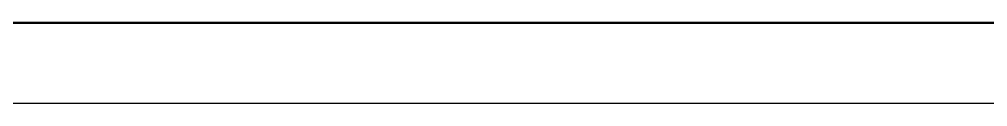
# Model space of a CAD drawing. Header units: millimetres. Extents: x 0 to 2215, y 0 to 863.
# Drawn here: x 358.6 to 599.8, y 0.2 to 20.2 of the extents above; entities that cross this region are included whole.
import ezdxf

# ---------------------------------------------------------------- set-up
doc = ezdxf.new("R2010")
doc.units = ezdxf.units.MM
doc.layers.add('粗实线层', color=7, linetype='Continuous', lineweight=50)
doc.layers.add('细实线层', color=7, linetype='Continuous')

# ---------------------------------------------------------------- blocks, each defined once
blk = doc.blocks.new('块1')
at = {"layer": '粗实线层', "color": 7, "linetype": 'Continuous'}
blk.add_line((20.44380735891225, 19.99999999999991), (821.0346548799386, 19.99999999999991), dxfattribs=at)
at = {"layer": '细实线层', "color": 7}
blk.add_line((0.0346548799381452, 0), (841.034654879939, 0), dxfattribs=at)

msp = doc.modelspace()

# ---------------------------------------------------------------- block references
at = {"color": 7, "linetype": 'Continuous'}
msp.add_blockref('块1', (-0.06830431536397619, 0.2111941132163092), dxfattribs=at)

doc.saveas('drawing.dxf')
